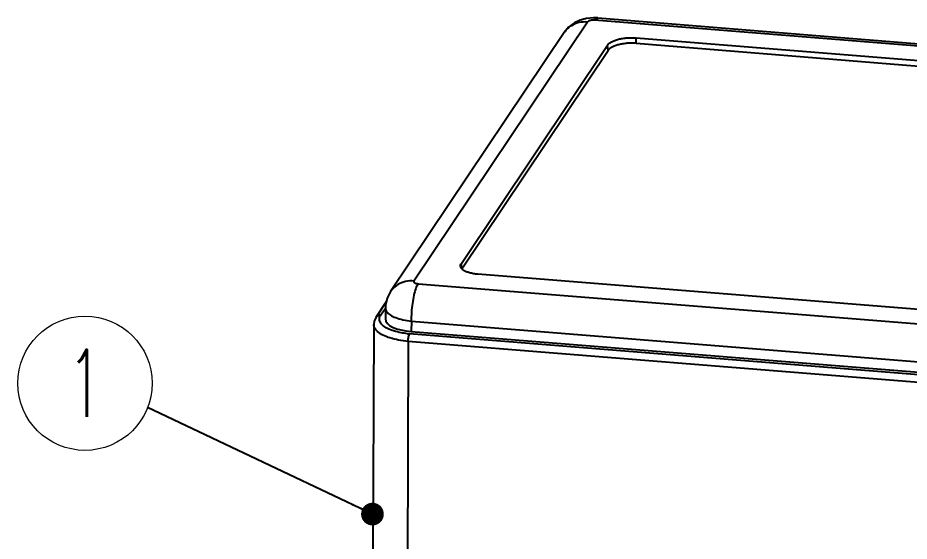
# Model space of a CAD drawing. Header units: millimetres. Extents: x 1860 to 2188, y -393 to -149.
# Drawn here: x 1860.3 to 1936.8, y -335.8 to -290.8 of the extents above; entities that cross this region are included whole.
import ezdxf
from ezdxf.enums import TextEntityAlignment as Align

# ---------------------------------------------------------------- set-up
doc = ezdxf.new("R2010")
doc.units = ezdxf.units.MM
doc.layers.add('06___PRT_ALL_SURFS', color=7, linetype='Continuous')
doc.layers.add('from', color=7, linetype='Continuous', lineweight=13)
doc.styles.add('BOM', font='txt.shx', dxfattribs={"bigfont": 'gbcbig.shx'})
doc.styles.get("Standard").update_dxf_attribs({"font": 'txt', "bigfont": 'gbcbig.shx'})
doc.dimstyles.new('ISO', dxfattribs={"dimscale": 0.6, "dimtxt": 2.5, "dimasz": 2.5, "dimexe": 1.25, "dimexo": 0.625, "dimtad": 0, "dimdsep": 46, "dimtxsty": 'Standard', "dimblk": 'OPEN', "dimcen": 0, "dimclrd": 4, "dimclre": 4, "dimadec": 0, "dimazin": 0, "dimtfac": 1, "dimtofl": 0, "dimtmove": 0, "dimatfit": 3, "dimfxl": 1, "dimarcsym": 0})

# ---------------------------------------------------------------- blocks, each defined once
blk = doc.blocks.new('_Open')
at = {"color": 0, "linetype": 'ByBlock', "lineweight": -2}
for p, q in [((-1, 0.167), (0, 0)), ((-1, -0.167), (0, 0)), ((0, 0), (-1, 0))]:
    blk.add_line(p, q, dxfattribs=at)
blk = doc.blocks.new('yx_bom3')
at = {"layer": 'from'}
blk.add_circle((0, 0), 1, dxfattribs=at)
at = {"layer": 'from', "color": 4, "style": 'BOM', "width": 0.6}
blk.add_attdef('ITEM', text='', height=1, dxfattribs=at).set_placement((0, 0), align=Align.MIDDLE)

msp = doc.modelspace()

# ---------------------------------------------------------------- linework, layer by layer
at = {"color": 7, "linetype": 'Continuous'}
for p, q in [((1913.362, -292.561), (1998.584, -299.407)), ((1913.37, -293.03), (1913.362, -292.561)), ((1913.37, -293.03), (1998.591, -299.876)), ((1898.354, -311.925), (1910.912, -293.182)), ((1898.394, -312.386), (1910.951, -293.643)), ((1910.951, -293.643), (1910.912, -293.182)), ((1898.394, -312.386), (1898.354, -311.925)), ((1984.986, -319.702), (1899.764, -312.856)), ((1891.042, -316.529), (1891.927, -315.208)), ((1891.443, -316.349), (1891.831, -315.769)), ((1890.837, -317.166), (1890.722, -345.987)), ((1894.061, -316.877), (1894.057, -317.78)), ((1987.894, -325.527), (1893.91, -317.978)), ((1894.057, -317.78), (1988.014, -325.327)), ((1893.794, -318.619), (1893.679, -347.437)), ((1987.778, -326.168), (1893.794, -318.619))]:
    msp.add_line(p, q, dxfattribs=at)
msp.add_lwpolyline([(1891.04, -316.533), (1890.879, -316.874), (1890.837, -317.166)], dxfattribs=at)
msp.add_arc((1894.547, -310.05), 7.953, 264.1233, 265.4089, dxfattribs=at)
msp.add_ellipse((1894.839, -316.615), major_axis=(3, 0.094), ratio=0.394593, start_param=3.127715, end_param=4.43629, dxfattribs=at)
for points, start_tangent, end_tangent in [([(1910.912, -293.182), (1911.051, -293.034), (1911.258, -292.897), (1911.526, -292.777), (1911.845, -292.679), (1912.202, -292.606), (1912.584, -292.561), (1912.976, -292.546), (1913.362, -292.561)], (0.556621, 0.830766), (0.996789, -0.080072)), ([(1913.37, -293.03), (1912.988, -293.015), (1912.602, -293.03), (1912.225, -293.075), (1911.872, -293.147), (1911.558, -293.244), (1911.293, -293.362), (1911.088, -293.497), (1910.951, -293.643)], (-0.996789, 0.080072), (-0.556621, -0.830766)), ([(1898.287, -312.16), (1898.29, -312.079), (1898.354, -311.925)], (-0.087646, 0.996152), (0.556621, 0.830766)), ([(1898.391, -312.382), (1898.302, -312.234), (1898.287, -312.16)], (-0.657949, 0.753063), (-0.087646, 0.996152)), ([(1898.552, -312.519), (1898.391, -312.382)], (-0.834857, 0.550467), (-0.657949, 0.753063)), ([(1899.764, -312.856), (1899.398, -312.811), (1899.065, -312.738), (1898.78, -312.639), (1898.552, -312.519)], (-0.996789, 0.080072), (-0.834857, 0.550467)), ([(1891.042, -316.529), (1891.11, -316.452), (1891.262, -316.368), (1891.443, -316.349)], (0.557268, 0.830333), (0.996789, -0.080072)), ([(1893.733, -317.961), (1893.184, -317.884), (1892.537, -317.726), (1892.003, -317.513), (1891.612, -317.254), (1891.382, -316.964), (1891.325, -316.656), (1891.443, -316.349)], (-0.994733, 0.102495), (0.556303, 0.83098)), ([(1893.794, -318.619), (1892.961, -318.508), (1892.222, -318.327), (1891.614, -318.082), (1891.168, -317.787), (1890.905, -317.457), (1890.837, -317.166)], (-0.996531, 0.08322), (-0.005882, 0.999983)), ([(1893.794, -318.619), (1893.8, -318.431), (1893.824, -318.243), (1893.862, -318.085), (1893.91, -317.978)], (-0.023241, 0.99973), (0.556621, 0.830766))]:
    msp.add_spline(points, degree=3, dxfattribs=dict(at, start_tangent=start_tangent, end_tangent=end_tangent))
at = {"layer": '06___PRT_ALL_SURFS', "color": 7, "linetype": 'Continuous'}
for p, q in [((1909.706, -290.841), (1909.099, -290.901)), ((1910.07, -290.852), (1909.706, -290.841)), ((1909.187, -291.203), (1894.288, -313.439)), ((2003.708, -298.592), (1909.799, -291.048)), ((1910.07, -290.852), (2003.979, -298.396)), ((1907.181, -292.108), (1892.282, -314.344)), ((1894.641, -313.672), (1988.549, -321.215)), ((1891.842, -315.776), (1891.839, -316.692)), ((1894.061, -316.877), (1987.969, -324.421))]:
    msp.add_line(p, q, dxfattribs=at)
for points in [[(1909.099, -290.901), (1908.559, -291.047), (1908.058, -291.284), (1907.568, -291.651), (1907.181, -292.108)], [(1892.282, -314.344), (1891.994, -314.914), (1891.856, -315.52), (1891.842, -315.777)]]:
    msp.add_lwpolyline(points, dxfattribs=at)
msp.add_arc((1908.791, -293.185), 1.937, 138.64199, 146.21818, dxfattribs=at)
for points, start_tangent, end_tangent in [([(1909.187, -291.203), (1908.456, -291.253), (1907.802, -291.515), (1907.337, -291.905)], (-0.996789, 0.080072), (-0.660708, -0.750643)), ([(1909.799, -291.048), (1909.67, -291.045), (1909.541, -291.055), (1909.42, -291.077), (1909.316, -291.111), (1909.236, -291.154), (1909.187, -291.203)], (-0.996796, 0.079988), (-0.556986, -0.830522)), ([(1909.799, -291.048), (1910, -290.862), (1910.069, -290.86)], (0.556621, 0.830767), (0.988755, -0.149545)), ([(1894.288, -313.439), (1893.558, -313.489), (1892.904, -313.751), (1892.387, -314.201), (1892.283, -314.343)], (-0.996789, 0.080072), (-0.556244, -0.831019)), ([(1894.641, -313.672), (1894.447, -314.075), (1894.277, -314.658), (1894.149, -315.365), (1894.075, -316.129), (1894.06, -316.877)], (-0.556621, -0.830766), (0.023241, -0.99973)), ([(1894.288, -313.439), (1894.271, -313.49), (1894.288, -313.541), (1894.338, -313.587), (1894.417, -313.626), (1894.521, -313.655), (1894.641, -313.672)], (-0.556322, -0.830967), (0.996781, -0.080173)), ([(1891.842, -315.777), (1891.943, -316.072), (1892.242, -316.347), (1892.717, -316.583), (1893.338, -316.764), (1894.061, -316.877)], (-0.001649, -0.999999), (0.994909, -0.100774))]:
    msp.add_spline(points, degree=3, dxfattribs=dict(at, start_tangent=start_tangent, end_tangent=end_tangent))

# ---------------------------------------------------------------- block references
at = {"layer": 'from', "xscale": 5.76576000000057, "yscale": 5.765760000000632, "zscale": 5.76576}
msp.add_blockref('yx_bom3', (1866.036, -322.214), dxfattribs=at).add_auto_attribs({'ITEM': '1'})

# ---------------------------------------------------------------- leaders
at = {"layer": 'from'}
msp.add_leader([(1890.722, -333.453), (1871.414, -324.291)], dimstyle='ISO', override={"dimscale": 1, "dimasz": 1.95, "dimexo": 0.125, "dimadec": 2, "dimazin": 2, "dimldrblk": 'Dot'}, dxfattribs=at)

doc.saveas('drawing.dxf')
